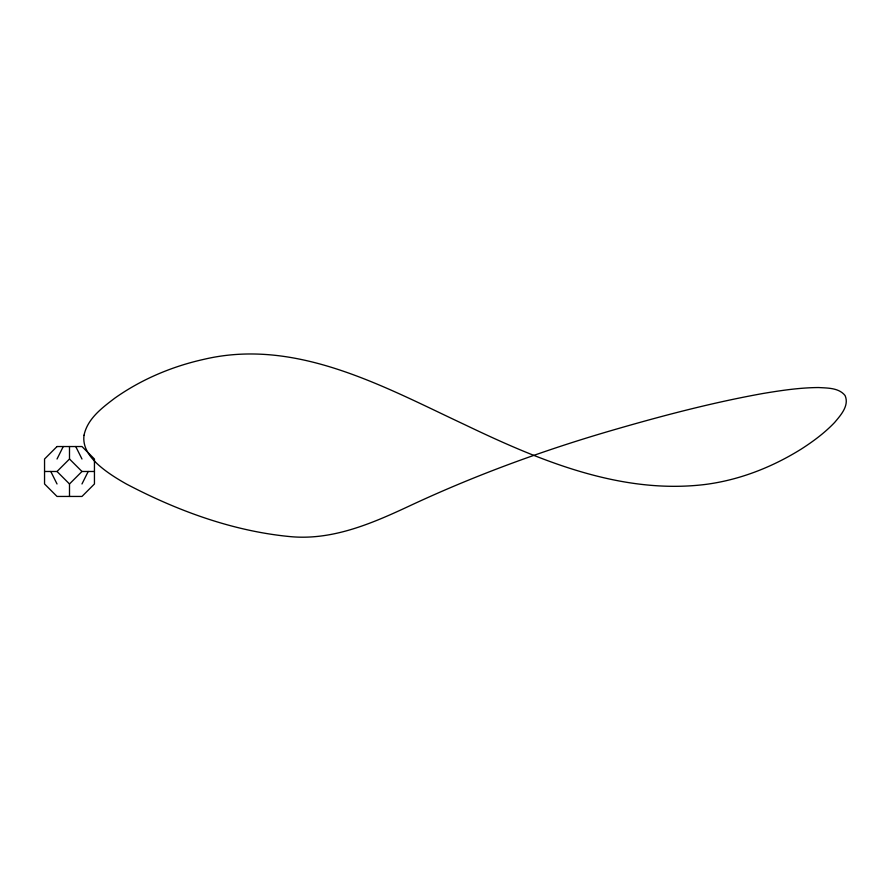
<?xml version="1.0" encoding="UTF-8"?>
<svg xmlns="http://www.w3.org/2000/svg" width="891" height="891" viewBox="0 0 891 891"><rect width="100%" height="100%" fill="white"/><g stroke="black" fill="none" stroke-linecap="round" stroke-linejoin="round"><path stroke-width="1.34" d="M57.024 459.01L63.261 446.536M81.972 483.969L88.209 471.484M44.55 471.484L57.024 471.484L69.498 459.01L69.498 446.536M69.498 496.443L69.498 483.969L81.972 471.484L94.446 471.484M69.498 459.01L81.972 471.484M57.024 471.484L69.498 483.969M75.735 446.536L81.972 459.01M50.787 471.484L57.024 483.969M84.021 435.242C81.961 450.211 94.123 461.995 104.971 470.27A103.612 23.066 20.8 0 0 126.555 484.091C177.565 510.877 233.175 531.303 290.834 536.672C333.858 540.536 374.242 522.46 412.21 504.674C477.153 474.48 544.601 449.888 613.364 429.974C662.614 415.685 712.299 402.609 762.807 393.521C781.273 390.436 799.884 387.652 818.651 387.54C827.694 388.12 838.854 387.719 845.08 395.548C849.502 405.65 840.659 415.295 834.589 422.501C824.799 432.792 813.327 441.312 801.41 448.975C772.096 467.296 739.151 480.182 704.759 484.526C620.236 494.65 538.888 460.202 464.356 424.472C383.598 386.661 295.923 337.455 203.594 359.407C171.918 366.468 141.402 379.354 114.861 398.11C102.153 407.788 87.463 418.659 84.021 435.242M57.024 446.536L44.55 459.01L44.55 483.969L57.024 496.443L81.972 496.443L94.446 483.969L94.446 459.01L81.972 446.536L57.024 446.536"/></g></svg>
